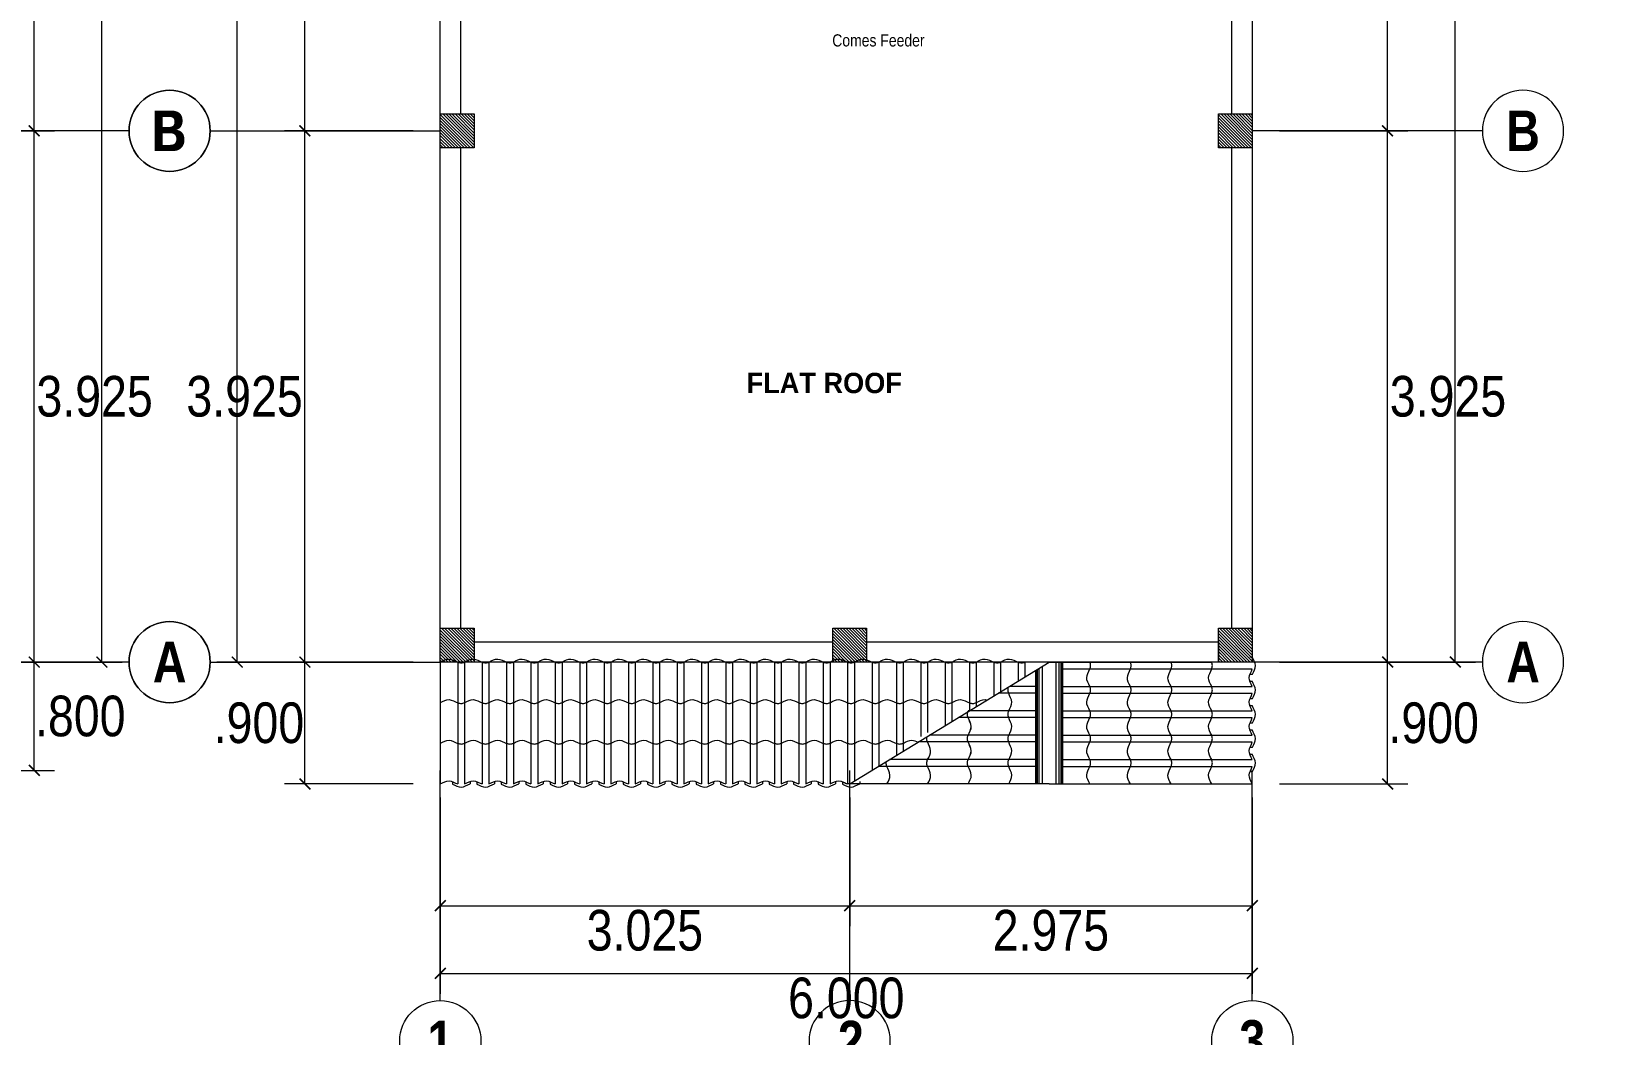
# Model space of a CAD drawing. Header units: millimetres. Extents: x 56 to 215, y 47 to 103.
# Drawn here: x 194.31 to 205.98, y 55.8 to 63.21 of the extents above; entities that cross this region are included whole.
import ezdxf
from ezdxf.enums import TextEntityAlignment as Align

# ---------------------------------------------------------------- set-up
doc = ezdxf.new("R2010")
doc.units = ezdxf.units.MM
doc.linetypes.add('DASHED2', pattern=[0.375, 0.25, -0.125])
for name, color, linetype, lineweight in [('A_Muro sin Techo', 134, 'Continuous', 20), ('E_Columna', 3, 'Continuous', 25), ('G_Ejes', 253, 'Continuous', 20), ('G_Proyección', 8, 'DASHED2', 15), ('G_Texto', 122, 'Continuous', 20), ('Teja', 14, 'Continuous', 20)]:
    doc.layers.add(name, color=color, linetype=linetype, lineweight=lineweight)
doc.layers.add('G_Acotación', color=171, linetype='Continuous')
doc.styles.add('Acotacion', font='ARIALN.TTF')
doc.styles.add('Arial Marron', font='ARIALN.TTF')
doc.styles.add('Eje', font='ARIALNB.TTF', dxfattribs={"height": 0.3})
doc.styles.add('STYLE1', font='cityb___.ttf', dxfattribs={"width": 1.05})
doc.dimstyles.new('Lenin_50', dxfattribs={"dimtxt": 0.3, "dimasz": 0.08, "dimexe": 0.15, "dimexo": 0.2, "dimgap": 0.03, "dimtad": 2, "dimtih": 1, "dimtoh": 1, "dimlfac": -1, "dimzin": 4, "dimdsep": 46, "dimtxsty": 'Acotacion', "dimblk": 'ARCHTICK', "dimcen": 0.08, "dimclrd": 256, "dimclre": 256, "dimclrt": 4, "dimazin": 1, "dimtm": 1e-09, "dimtfac": 1, "dimtmove": 2, "dimatfit": 2, "dimfxl": 1, "dimtolj": 1, "dimlwd": 13, "dimlwe": 18, "dimarcsym": 0})
pattern_1 = [(135, (312.474023, -21.310414), (0.0112253202, 0.0112253202), [])]
pattern_2 = [(135, (312.474023, -21.160414), (0.0112253202, 0.0112253202), [])]
pattern_3 = [(135, (312.474023, -21.310414), (0.0112253202, 0.0112253202), [])]
pattern_4 = [(135, (312.474023, -21.310414), (0.0112253202, 0.0112253202), [])]

# ---------------------------------------------------------------- blocks, each defined once
blk = doc.blocks.new('Eri')
blk.add_line((-1.7, 0), (0, 0))
blk.add_circle((-2, 0), 0.3)
at = {"color": 1, "style": 'Eje', "flags": 4}
blk.add_attdef('H', text='', height=0.3, dxfattribs=at).set_placement((-2, 0), align=Align.MIDDLE_CENTER)
blk = doc.blocks.new('_ArchTick')
at = {"color": 0, "linetype": 'ByBlock', "const_width": 0.15}
blk.add_lwpolyline([(-0.5, -0.5), (0.5, 0.5)], dxfattribs=at)
blk = doc.blocks.new('*D761')
at = {"layer": 'Defpoints', "color": 0, "transparency": 16777216}
for p in [(193.328, 71.053), (194.828, 71.053), (193.328, 58.553)]:
    blk.add_point(p, dxfattribs=at)
at = {"layer": 'G_Acotación', "lineweight": 18, "transparency": 16777216}
for p, q in [((193.528, 71.053), (194.978, 71.053)), ((193.528, 58.553), (194.978, 58.553))]:
    blk.add_line(p, q, dxfattribs=at)
at = {"layer": 'G_Acotación', "lineweight": 13, "transparency": 16777216}
blk.add_line((194.828, 58.553), (194.828, 71.053), dxfattribs=at)
at = {"layer": 'G_Acotación', "lineweight": 13, "transparency": 16777216, "xscale": 0.08, "yscale": 0.08, "zscale": 0.08}
for p, rotation in [((194.828, 71.053), 90), ((194.828, 58.553), 270)]:
    blk.add_blockref('_ArchTick', p, dxfattribs=dict(at, rotation=rotation))
at = {"layer": 'G_Acotación', "color": 4, "lineweight": 5, "transparency": 16777216, "insert": (195.357, 64.803), "char_height": 0.3, "attachment_point": 5, "style": 'Acotacion'}
blk.add_mtext('\\A1;12.500', dxfattribs=at)
blk = doc.blocks.new('*D762')
at = {"layer": 'Defpoints', "color": 0, "transparency": 16777216}
for p in [(193.328, 62.478), (194.328, 62.478), (193.328, 58.553)]:
    blk.add_point(p, dxfattribs=at)
at = {"layer": 'G_Acotación', "lineweight": 18, "transparency": 16777216}
for p, q in [((193.528, 62.478), (194.478, 62.478)), ((193.528, 58.553), (194.478, 58.553))]:
    blk.add_line(p, q, dxfattribs=at)
at = {"layer": 'G_Acotación', "lineweight": 13, "transparency": 16777216}
blk.add_line((194.328, 58.553), (194.328, 62.478), dxfattribs=at)
at = {"layer": 'G_Acotación', "lineweight": 13, "transparency": 16777216, "xscale": 0.08, "yscale": 0.08, "zscale": 0.08}
for p, rotation in [((194.328, 62.478), 90), ((194.328, 58.553), 270)]:
    blk.add_blockref('_ArchTick', p, dxfattribs=dict(at, rotation=rotation))
at = {"layer": 'G_Acotación', "color": 4, "lineweight": 5, "transparency": 16777216, "insert": (194.774, 60.515), "char_height": 0.3, "attachment_point": 5, "style": 'Acotacion'}
blk.add_mtext('\\A1;3.925', dxfattribs=at)
blk = doc.blocks.new('*D763')
at = {"layer": 'Defpoints', "color": 0, "transparency": 16777216}
for p in [(193.328, 67.028), (194.328, 67.028), (193.328, 62.478)]:
    blk.add_point(p, dxfattribs=at)
at = {"layer": 'G_Acotación', "lineweight": 18, "transparency": 16777216}
for p, q in [((193.528, 67.028), (194.478, 67.028)), ((193.528, 62.478), (194.478, 62.478))]:
    blk.add_line(p, q, dxfattribs=at)
at = {"layer": 'G_Acotación', "lineweight": 13, "transparency": 16777216}
blk.add_line((194.328, 62.478), (194.328, 67.028), dxfattribs=at)
at = {"layer": 'G_Acotación', "lineweight": 13, "transparency": 16777216, "xscale": 0.08, "yscale": 0.08, "zscale": 0.08}
for p, rotation in [((194.328, 67.028), 90), ((194.328, 62.478), 270)]:
    blk.add_blockref('_ArchTick', p, dxfattribs=dict(at, rotation=rotation))
at = {"layer": 'G_Acotación', "color": 4, "lineweight": 5, "transparency": 16777216, "insert": (194.778, 64.753), "char_height": 0.3, "attachment_point": 5, "style": 'Acotacion'}
blk.add_mtext('\\A1;4.550', dxfattribs=at)
blk = doc.blocks.new('*D765')
at = {"layer": 'Defpoints', "color": 0, "transparency": 16777216}
for p in [(193.328, 58.553), (194.328, 58.553), (193.328, 57.753)]:
    blk.add_point(p, dxfattribs=at)
at = {"layer": 'G_Acotación', "lineweight": 18, "transparency": 16777216}
for p, q in [((193.528, 58.553), (194.478, 58.553)), ((193.528, 57.753), (194.478, 57.753))]:
    blk.add_line(p, q, dxfattribs=at)
at = {"layer": 'G_Acotación', "lineweight": 13, "transparency": 16777216}
blk.add_line((194.328, 57.753), (194.328, 58.553), dxfattribs=at)
at = {"layer": 'G_Acotación', "lineweight": 13, "transparency": 16777216, "xscale": 0.08, "yscale": 0.08, "zscale": 0.08}
for p, rotation in [((194.328, 58.553), 90), ((194.328, 57.753), 270)]:
    blk.add_blockref('_ArchTick', p, dxfattribs=dict(at, rotation=rotation))
at = {"layer": 'G_Acotación', "color": 4, "lineweight": 5, "transparency": 16777216, "insert": (194.668, 58.153), "char_height": 0.3, "attachment_point": 5, "style": 'Acotacion'}
blk.add_mtext('\\A1;.800', dxfattribs=at)
blk = doc.blocks.new('*D785')
at = {"layer": 'Defpoints', "color": 0, "transparency": 16777216}
for p in [(197.328, 57.753), (203.328, 57.753), (203.328, 56.253)]:
    blk.add_point(p, dxfattribs=at)
at = {"layer": 'G_Acotación', "lineweight": 18, "transparency": 16777216}
for p, q in [((197.328, 57.553), (197.328, 56.103)), ((203.328, 57.553), (203.328, 56.103))]:
    blk.add_line(p, q, dxfattribs=at)
at = {"layer": 'G_Acotación', "lineweight": 13, "transparency": 16777216}
blk.add_line((197.328, 56.253), (203.328, 56.253), dxfattribs=at)
at = {"layer": 'G_Acotación', "lineweight": 13, "transparency": 16777216, "xscale": 0.08, "yscale": 0.08, "zscale": 0.08, "rotation": 180}
blk.add_blockref('_ArchTick', (197.328, 56.253), dxfattribs=at)
at = {"layer": 'G_Acotación', "lineweight": 13, "transparency": 16777216, "xscale": 0.08, "yscale": 0.08, "zscale": 0.08}
blk.add_blockref('_ArchTick', (203.328, 56.253), dxfattribs=at)
at = {"layer": 'G_Acotación', "color": 4, "lineweight": 5, "transparency": 16777216, "insert": (200.328, 56.07), "char_height": 0.3, "attachment_point": 5, "style": 'Acotacion'}
blk.add_mtext('\\A1;6.000', dxfattribs=at)
blk = doc.blocks.new('*D786')
at = {"layer": 'Defpoints', "color": 0, "transparency": 16777216}
for p in [(200.353, 57.753), (203.328, 57.753), (203.328, 56.753)]:
    blk.add_point(p, dxfattribs=at)
at = {"layer": 'G_Acotación', "lineweight": 18, "transparency": 16777216}
for p, q in [((200.353, 57.553), (200.353, 56.603)), ((203.328, 57.553), (203.328, 56.603))]:
    blk.add_line(p, q, dxfattribs=at)
at = {"layer": 'G_Acotación', "lineweight": 13, "transparency": 16777216}
blk.add_line((200.353, 56.753), (203.328, 56.753), dxfattribs=at)
at = {"layer": 'G_Acotación', "lineweight": 13, "transparency": 16777216, "xscale": 0.08, "yscale": 0.08, "zscale": 0.08, "rotation": 180}
blk.add_blockref('_ArchTick', (200.353, 56.753), dxfattribs=at)
at = {"layer": 'G_Acotación', "lineweight": 13, "transparency": 16777216, "xscale": 0.08, "yscale": 0.08, "zscale": 0.08}
blk.add_blockref('_ArchTick', (203.328, 56.753), dxfattribs=at)
at = {"layer": 'G_Acotación', "color": 4, "lineweight": 5, "transparency": 16777216, "insert": (201.84, 56.57), "char_height": 0.3, "attachment_point": 5, "style": 'Acotacion'}
blk.add_mtext('\\A1;2.975', dxfattribs=at)
blk = doc.blocks.new('*D787')
at = {"layer": 'Defpoints', "color": 0, "transparency": 16777216}
for p in [(197.328, 57.753), (200.353, 57.753), (200.353, 56.753)]:
    blk.add_point(p, dxfattribs=at)
at = {"layer": 'G_Acotación', "lineweight": 18, "transparency": 16777216}
for p, q in [((197.328, 57.553), (197.328, 56.603)), ((200.353, 57.553), (200.353, 56.603))]:
    blk.add_line(p, q, dxfattribs=at)
at = {"layer": 'G_Acotación', "lineweight": 13, "transparency": 16777216}
blk.add_line((197.328, 56.753), (200.353, 56.753), dxfattribs=at)
at = {"layer": 'G_Acotación', "lineweight": 13, "transparency": 16777216, "xscale": 0.08, "yscale": 0.08, "zscale": 0.08, "rotation": 180}
blk.add_blockref('_ArchTick', (197.328, 56.753), dxfattribs=at)
at = {"layer": 'G_Acotación', "lineweight": 13, "transparency": 16777216, "xscale": 0.08, "yscale": 0.08, "zscale": 0.08}
blk.add_blockref('_ArchTick', (200.353, 56.753), dxfattribs=at)
at = {"layer": 'G_Acotación', "color": 4, "lineweight": 5, "transparency": 16777216, "insert": (198.84, 56.57), "char_height": 0.3, "attachment_point": 5, "style": 'Acotacion'}
blk.add_mtext('\\A1;3.025', dxfattribs=at)
blk = doc.blocks.new('*D788')
at = {"layer": 'Defpoints', "color": 0, "transparency": 16777216}
for p in [(195.828, 71.053), (197.328, 71.053), (197.328, 58.553)]:
    blk.add_point(p, dxfattribs=at)
at = {"layer": 'G_Acotación', "lineweight": 18, "transparency": 16777216}
for p, q in [((197.128, 71.053), (195.678, 71.053)), ((197.128, 58.553), (195.678, 58.553))]:
    blk.add_line(p, q, dxfattribs=at)
at = {"layer": 'G_Acotación', "lineweight": 13, "transparency": 16777216}
blk.add_line((195.828, 58.553), (195.828, 71.053), dxfattribs=at)
at = {"layer": 'G_Acotación', "lineweight": 13, "transparency": 16777216, "xscale": 0.08, "yscale": 0.08, "zscale": 0.08}
for p, rotation in [((195.828, 71.053), 90), ((195.828, 58.553), 270)]:
    blk.add_blockref('_ArchTick', p, dxfattribs=dict(at, rotation=rotation))
at = {"layer": 'G_Acotación', "color": 4, "lineweight": 5, "transparency": 16777216, "insert": (195.299, 64.803), "char_height": 0.3, "attachment_point": 5, "style": 'Acotacion'}
blk.add_mtext('\\A1;12.500', dxfattribs=at)
blk = doc.blocks.new('*D789')
at = {"layer": 'Defpoints', "color": 0, "transparency": 16777216}
for p in [(196.328, 62.478), (197.328, 62.478), (197.328, 58.553)]:
    blk.add_point(p, dxfattribs=at)
at = {"layer": 'G_Acotación', "lineweight": 18, "transparency": 16777216}
for p, q in [((197.128, 62.478), (196.178, 62.478)), ((197.128, 58.553), (196.178, 58.553))]:
    blk.add_line(p, q, dxfattribs=at)
at = {"layer": 'G_Acotación', "lineweight": 13, "transparency": 16777216}
blk.add_line((196.328, 58.553), (196.328, 62.478), dxfattribs=at)
at = {"layer": 'G_Acotación', "lineweight": 13, "transparency": 16777216, "xscale": 0.08, "yscale": 0.08, "zscale": 0.08}
for p, rotation in [((196.328, 62.478), 90), ((196.328, 58.553), 270)]:
    blk.add_blockref('_ArchTick', p, dxfattribs=dict(at, rotation=rotation))
at = {"layer": 'G_Acotación', "color": 4, "lineweight": 5, "transparency": 16777216, "insert": (195.882, 60.515), "char_height": 0.3, "attachment_point": 5, "style": 'Acotacion'}
blk.add_mtext('\\A1;3.925', dxfattribs=at)
blk = doc.blocks.new('*D815')
at = {"layer": 'Defpoints', "color": 0, "transparency": 16777216}
for p in [(196.328, 67.028), (197.328, 67.028), (197.328, 62.478)]:
    blk.add_point(p, dxfattribs=at)
at = {"layer": 'G_Acotación', "lineweight": 18, "transparency": 16777216}
for p, q in [((197.128, 67.028), (196.178, 67.028)), ((197.128, 62.478), (196.178, 62.478))]:
    blk.add_line(p, q, dxfattribs=at)
at = {"layer": 'G_Acotación', "lineweight": 13, "transparency": 16777216}
blk.add_line((196.328, 62.478), (196.328, 67.028), dxfattribs=at)
at = {"layer": 'G_Acotación', "lineweight": 13, "transparency": 16777216, "xscale": 0.08, "yscale": 0.08, "zscale": 0.08}
for p, rotation in [((196.328, 67.028), 90), ((196.328, 62.478), 270)]:
    blk.add_blockref('_ArchTick', p, dxfattribs=dict(at, rotation=rotation))
at = {"layer": 'G_Acotación', "color": 4, "lineweight": 5, "transparency": 16777216, "insert": (195.878, 64.753), "char_height": 0.3, "attachment_point": 5, "style": 'Acotacion'}
blk.add_mtext('\\A1;4.550', dxfattribs=at)
blk = doc.blocks.new('*D790')
at = {"layer": 'Defpoints', "color": 0, "transparency": 16777216}
for p in [(196.328, 58.553), (197.328, 58.553), (197.328, 57.653)]:
    blk.add_point(p, dxfattribs=at)
at = {"layer": 'G_Acotación', "lineweight": 18, "transparency": 16777216}
for p, q in [((197.128, 58.553), (196.178, 58.553)), ((197.128, 57.653), (196.178, 57.653))]:
    blk.add_line(p, q, dxfattribs=at)
at = {"layer": 'G_Acotación', "lineweight": 13, "transparency": 16777216}
blk.add_line((196.328, 57.653), (196.328, 58.553), dxfattribs=at)
at = {"layer": 'G_Acotación', "lineweight": 13, "transparency": 16777216, "xscale": 0.08, "yscale": 0.08, "zscale": 0.08}
for p, rotation in [((196.328, 58.553), 90), ((196.328, 57.653), 270)]:
    blk.add_blockref('_ArchTick', p, dxfattribs=dict(at, rotation=rotation))
at = {"layer": 'G_Acotación', "color": 4, "lineweight": 5, "transparency": 16777216, "insert": (195.988, 58.103), "char_height": 0.3, "attachment_point": 5, "style": 'Acotacion'}
blk.add_mtext('\\A1;.900', dxfattribs=at)
blk = doc.blocks.new('*D791')
at = {"layer": 'Defpoints', "color": 0, "transparency": 16777216}
for p in [(203.328, 71.053), (204.828, 71.053), (203.328, 58.553)]:
    blk.add_point(p, dxfattribs=at)
at = {"layer": 'G_Acotación', "lineweight": 18, "transparency": 16777216}
for p, q in [((203.528, 71.053), (204.978, 71.053)), ((203.528, 58.553), (204.978, 58.553))]:
    blk.add_line(p, q, dxfattribs=at)
at = {"layer": 'G_Acotación', "lineweight": 13, "transparency": 16777216}
blk.add_line((204.828, 58.553), (204.828, 71.053), dxfattribs=at)
at = {"layer": 'G_Acotación', "lineweight": 13, "transparency": 16777216, "xscale": 0.08, "yscale": 0.08, "zscale": 0.08}
for p, rotation in [((204.828, 71.053), 90), ((204.828, 58.553), 270)]:
    blk.add_blockref('_ArchTick', p, dxfattribs=dict(at, rotation=rotation))
at = {"layer": 'G_Acotación', "color": 4, "lineweight": 5, "transparency": 16777216, "insert": (205.357, 64.803), "char_height": 0.3, "attachment_point": 5, "style": 'Acotacion'}
blk.add_mtext('\\A1;12.500', dxfattribs=at)
blk = doc.blocks.new('*D792')
at = {"layer": 'Defpoints', "color": 0, "transparency": 16777216}
for p in [(203.328, 62.478), (204.328, 62.478), (203.328, 58.553)]:
    blk.add_point(p, dxfattribs=at)
at = {"layer": 'G_Acotación', "lineweight": 18, "transparency": 16777216}
for p, q in [((203.528, 62.478), (204.478, 62.478)), ((203.528, 58.553), (204.478, 58.553))]:
    blk.add_line(p, q, dxfattribs=at)
at = {"layer": 'G_Acotación', "lineweight": 13, "transparency": 16777216}
blk.add_line((204.328, 58.553), (204.328, 62.478), dxfattribs=at)
at = {"layer": 'G_Acotación', "lineweight": 13, "transparency": 16777216, "xscale": 0.08, "yscale": 0.08, "zscale": 0.08}
for p, rotation in [((204.328, 62.478), 90), ((204.328, 58.553), 270)]:
    blk.add_blockref('_ArchTick', p, dxfattribs=dict(at, rotation=rotation))
at = {"layer": 'G_Acotación', "color": 4, "lineweight": 5, "transparency": 16777216, "insert": (204.774, 60.515), "char_height": 0.3, "attachment_point": 5, "style": 'Acotacion'}
blk.add_mtext('\\A1;3.925', dxfattribs=at)
blk = doc.blocks.new('*D793')
at = {"layer": 'Defpoints', "color": 0, "transparency": 16777216}
for p in [(203.328, 67.028), (204.328, 67.028), (203.328, 62.478)]:
    blk.add_point(p, dxfattribs=at)
at = {"layer": 'G_Acotación', "lineweight": 18, "transparency": 16777216}
for p, q in [((203.528, 67.028), (204.478, 67.028)), ((203.528, 62.478), (204.478, 62.478))]:
    blk.add_line(p, q, dxfattribs=at)
at = {"layer": 'G_Acotación', "lineweight": 13, "transparency": 16777216}
blk.add_line((204.328, 62.478), (204.328, 67.028), dxfattribs=at)
at = {"layer": 'G_Acotación', "lineweight": 13, "transparency": 16777216, "xscale": 0.08, "yscale": 0.08, "zscale": 0.08}
for p, rotation in [((204.328, 67.028), 90), ((204.328, 62.478), 270)]:
    blk.add_blockref('_ArchTick', p, dxfattribs=dict(at, rotation=rotation))
at = {"layer": 'G_Acotación', "color": 4, "lineweight": 5, "transparency": 16777216, "insert": (204.778, 64.753), "char_height": 0.3, "attachment_point": 5, "style": 'Acotacion'}
blk.add_mtext('\\A1;4.550', dxfattribs=at)
blk = doc.blocks.new('*D795')
at = {"layer": 'Defpoints', "color": 0, "transparency": 16777216}
for p in [(203.328, 58.553), (204.328, 58.553), (203.328, 57.653)]:
    blk.add_point(p, dxfattribs=at)
at = {"layer": 'G_Acotación', "lineweight": 18, "transparency": 16777216}
for p, q in [((203.528, 58.553), (204.478, 58.553)), ((203.528, 57.653), (204.478, 57.653))]:
    blk.add_line(p, q, dxfattribs=at)
at = {"layer": 'G_Acotación', "lineweight": 13, "transparency": 16777216}
blk.add_line((204.328, 57.653), (204.328, 58.553), dxfattribs=at)
at = {"layer": 'G_Acotación', "lineweight": 13, "transparency": 16777216, "xscale": 0.08, "yscale": 0.08, "zscale": 0.08}
for p, rotation in [((204.328, 58.553), 90), ((204.328, 57.653), 270)]:
    blk.add_blockref('_ArchTick', p, dxfattribs=dict(at, rotation=rotation))
at = {"layer": 'G_Acotación', "color": 4, "lineweight": 5, "transparency": 16777216, "insert": (204.668, 58.103), "char_height": 0.3, "attachment_point": 5, "style": 'Acotacion'}
blk.add_mtext('\\A1;.900', dxfattribs=at)
blk = doc.blocks.new('teja1')
for p, q in [((0, 0.3), (0, 0)), ((0.13, 0.3), (0.13, 0)), ((0.091, 0.017), (0.091, -0.001)), ((0.22, 0.019), (0.22, 0))]:
    blk.add_line(p, q)
for points, knots in [([(0, 0), (0.022, 0.012), (0.065, 0.036), (0.108, 0.008), (0.13, 0)], [0, 0, 0, 0, 0.0689257, 0.1378514, 0.1378514, 0.1378514, 0.1378514]), ([(0.091, -0.001), (0.112, -0.012), (0.156, -0.036), (0.197, -0.008), (0.22, 0)], [0.001367, 0.001367, 0.001367, 0.001367, 0.0689257, 0.1378514, 0.1378514, 0.1378514, 0.1378514])]:
    blk.add_open_spline(points, degree=3, knots=knots)
blk = doc.blocks.new('teja')
for p, q in [((0, 0.3), (0, 0)), ((0, 0.3), (0, 0)), ((0.13, 0.3), (0.13, 0)), ((0.18, 0.3), (0.18, 0))]:
    blk.add_line(p, q)
for points in [[(0, 0.3), (0.065, 0.323), (0.13, 0.3), (0.155, 0.295), (0.18, 0.3)], [(0, 0), (0.065, 0.023), (0.13, 0), (0.155, -0.005), (0.18, 0)]]:
    blk.add_spline(points, degree=3)

msp = doc.modelspace()

# ---------------------------------------------------------------- hatches: boundary and pattern name
at = {"layer": 'E_Columna', "lineweight": 5}
h = msp.add_hatch(dxfattribs=at)
h.set_pattern_fill('LINE', color=256, scale=0.005, angle=45, style=0)
h.set_pattern_definition(pattern_2)
h.paths.add_polyline_path([(197.578, 62.3529), (197.328, 62.3529), (197.328, 62.6029), (197.578, 62.6029)])
h = msp.add_hatch(dxfattribs=at)
h.set_pattern_fill('LINE', color=256, scale=0.005, angle=45, style=0)
h.set_pattern_definition(pattern_2)
h.paths.add_polyline_path([(203.328, 62.3529), (203.078, 62.3529), (203.078, 62.6029), (203.328, 62.6029)])
h = msp.add_hatch(dxfattribs=at)
h.set_pattern_fill('LINE', color=256, scale=0.005, angle=45, style=0)
h.set_pattern_definition(pattern_1)
h.paths.add_polyline_path([(197.578, 58.5529), (197.328, 58.5529), (197.328, 58.8029), (197.578, 58.8029)])
h = msp.add_hatch(dxfattribs=at)
h.set_pattern_fill('LINE', color=256, scale=0.005, angle=45, style=0)
h.set_pattern_definition(pattern_3)
h.paths.add_polyline_path([(197.578, 58.5529), (197.328, 58.5529), (197.328, 58.8029), (197.578, 58.8029)])
h = msp.add_hatch(dxfattribs=at)
h.set_pattern_fill('LINE', color=256, scale=0.005, angle=45, style=0)
h.set_pattern_definition(pattern_4)
h.paths.add_polyline_path([(197.578, 58.5529), (197.328, 58.5529), (197.328, 58.8029), (197.578, 58.8029)])
h = msp.add_hatch(dxfattribs=at)
h.set_pattern_fill('LINE', color=256, scale=0.005, angle=45, style=0)
h.set_pattern_definition([(135, (309.624023, -21.310414), (0.0112253202, 0.0112253202), [])])
h.paths.add_polyline_path([(200.478, 58.5529), (200.228, 58.5529), (200.228, 58.8029), (200.478, 58.8029)])
h = msp.add_hatch(dxfattribs=at)
h.set_pattern_fill('LINE', color=256, scale=0.005, angle=45, style=0)
h.set_pattern_definition(pattern_1)
h.paths.add_polyline_path([(203.328, 58.5529), (203.078, 58.5529), (203.078, 58.8029), (203.328, 58.8029)])
h = msp.add_hatch(dxfattribs=at)
h.set_pattern_fill('LINE', color=256, scale=0.005, angle=45, style=0)
h.set_pattern_definition(pattern_3)
h.paths.add_polyline_path([(203.328, 58.5529), (203.078, 58.5529), (203.078, 58.8029), (203.328, 58.8029)])
h = msp.add_hatch(dxfattribs=at)
h.set_pattern_fill('LINE', color=256, scale=0.005, angle=45, style=0)
h.set_pattern_definition(pattern_4)
h.paths.add_polyline_path([(203.328, 58.5529), (203.078, 58.5529), (203.078, 58.8029), (203.328, 58.8029)])

# ---------------------------------------------------------------- linework, layer by layer
at = {"layer": 'A_Muro sin Techo', "lineweight": 5}
for points in [[(203.178, 58.5529), (203.078, 58.5529), (203.078, 58.8029), (203.178, 58.8029), (203.178, 62.3529), (203.078, 62.3529), (203.078, 62.6029), (203.178, 62.6029), (203.178, 66.9029), (203.078, 66.9029), (203.078, 67.0029), (200.478, 67.0029), (200.478, 67.1529), (203.328, 67.1529), (203.328, 58.5529)], [(197.328, 58.5529), (197.328, 63.7029), (197.478, 63.7029), (197.478, 62.6029), (197.578, 62.6029), (197.578, 62.3529), (197.478, 62.3529), (197.478, 58.8029), (197.578, 58.8029), (197.578, 58.5529), (197.478, 58.5529)], [(197.578, 58.7029), (200.228, 58.7029), (200.228, 58.8029), (200.478, 58.8029), (200.478, 58.7029), (203.078, 58.7029), (203.078, 58.5529), (197.328, 58.5529)]]:
    msp.add_lwpolyline(points, dxfattribs=at)
at = {"layer": 'E_Columna', "lineweight": 5}
for points in [[(197.578, 62.3529), (197.328, 62.3529), (197.328, 62.6029), (197.578, 62.6029)], [(203.328, 62.3529), (203.078, 62.3529), (203.078, 62.6029), (203.328, 62.6029)], [(197.578, 58.5529), (197.328, 58.5529), (197.328, 58.8029), (197.578, 58.8029)], [(197.578, 58.5529), (197.328, 58.5529), (197.328, 58.8029), (197.578, 58.8029)], [(197.578, 58.5529), (197.328, 58.5529), (197.328, 58.8029), (197.578, 58.8029)], [(200.478, 58.5529), (200.228, 58.5529), (200.228, 58.8029), (200.478, 58.8029)], [(203.328, 58.5529), (203.078, 58.5529), (203.078, 58.8029), (203.328, 58.8029)], [(203.328, 58.5529), (203.078, 58.5529), (203.078, 58.8029), (203.328, 58.8029)], [(203.328, 58.5529), (203.078, 58.5529), (203.078, 58.8029), (203.328, 58.8029)]]:
    msp.add_lwpolyline(points, close=True, dxfattribs=at)
at = {"layer": 'G_Proyección', "lineweight": 5, "ltscale": 0.25}
msp.add_lwpolyline([(200.478, 58.5529), (200.228, 58.5529), (200.228, 58.8029), (200.478, 58.8029)], close=True, dxfattribs=at)
at = {"layer": 'Teja', "lineweight": 5}
for p, q in [((200.353, 57.6529), (201.828, 58.5529)), ((201.288, 58.5529), (201.288, 58.2529)), ((201.288, 58.5529), (201.288, 58.2529)), ((201.418, 58.5529), (201.418, 58.3027)), ((201.468, 58.5529), (201.468, 58.3332)), ((201.468, 58.5529), (201.468, 58.3332)), ((201.468, 58.5529), (201.468, 58.3332)), ((201.598, 58.5529), (201.598, 58.4125)), ((201.648, 58.5529), (201.648, 58.443)), ((201.728, 57.6529), (201.728, 58.4918)), ((201.732, 57.6529), (201.732, 58.4943)), ((201.7403, 57.6529), (201.7403, 58.4994)), ((201.754, 57.6529), (201.754, 58.5077)), ((201.778, 57.6529), (201.778, 58.5223)), ((201.828, 58.5529), (202.128, 58.5529)), ((201.878, 57.6529), (201.878, 58.5529)), ((201.9019, 57.6529), (201.9019, 58.5529)), ((201.9156, 57.6529), (201.9156, 58.5529)), ((201.9239, 57.6529), (201.9239, 58.5529)), ((201.928, 57.6529), (201.928, 58.5529)), ((201.928, 58.5029), (202.128, 58.5029)), ((201.728, 58.3729), (201.533, 58.3729)), ((201.728, 58.3729), (201.533, 58.3729)), ((201.728, 58.3729), (201.533, 58.3729)), ((201.928, 58.3729), (202.128, 58.3729)), ((201.928, 58.3729), (202.128, 58.3729)), ((201.928, 58.3729), (202.128, 58.3729)), ((200.568, 58.2529), (200.568, 57.9529)), ((200.568, 58.2529), (200.568, 57.9529)), ((200.698, 58.2529), (200.698, 57.9529)), ((200.748, 58.2529), (200.748, 57.9529)), ((200.878, 58.2529), (200.878, 58.0027)), ((200.928, 58.2529), (200.928, 58.0332)), ((200.928, 58.2529), (200.928, 58.0332)), ((200.928, 58.2529), (200.928, 58.0332)), ((201.058, 58.2529), (201.058, 58.083)), ((201.108, 58.2529), (201.108, 58.1135)), ((201.108, 58.2529), (201.108, 58.1135)), ((201.108, 58.2529), (201.108, 58.1135)), ((201.238, 58.2529), (201.238, 58.1929)), ((201.288, 58.2529), (201.288, 58.2234)), ((201.528, 58.3229), (201.451, 58.3229)), ((201.728, 58.3229), (201.528, 58.3229)), ((201.928, 58.3229), (202.128, 58.3229)), ((201.228, 58.1429), (201.156, 58.1429)), ((201.528, 58.1929), (201.238, 58.1929)), ((201.528, 58.1929), (201.238, 58.1929)), ((201.728, 58.1929), (201.528, 58.1929)), ((201.728, 58.1929), (201.528, 58.1929)), ((201.728, 58.1929), (201.528, 58.1929)), ((201.728, 58.1429), (201.528, 58.1429)), ((201.928, 58.1929), (202.128, 58.1929)), ((201.928, 58.1929), (202.128, 58.1929)), ((201.928, 58.1929), (202.128, 58.1929)), ((201.928, 58.1429), (202.128, 58.1429)), ((200.208, 57.9529), (200.208, 57.6529)), ((200.208, 57.9529), (200.208, 57.6529)), ((200.388, 57.9529), (200.388, 57.6742)), ((200.388, 57.9529), (200.388, 57.6742)), ((200.518, 57.9529), (200.518, 57.7535)), ((200.568, 57.9529), (200.568, 57.784)), ((200.568, 57.9529), (200.568, 57.784)), ((200.568, 57.9529), (200.568, 57.784)), ((200.698, 57.9529), (200.698, 57.8634)), ((200.748, 57.9529), (200.748, 57.8939)), ((200.748, 57.9529), (200.748, 57.8939)), ((200.748, 57.9529), (200.748, 57.8939)), ((200.928, 57.9629), (200.861, 57.9629)), ((201.228, 57.9629), (200.928, 57.9629)), ((201.228, 58.0129), (200.943, 58.0129)), ((201.228, 58.0129), (200.943, 58.0129)), ((201.228, 58.0129), (200.943, 58.0129)), ((201.728, 58.0129), (201.528, 58.0129)), ((201.728, 58.0129), (201.528, 58.0129)), ((201.728, 58.0129), (201.528, 58.0129)), ((201.728, 57.9629), (201.528, 57.9629)), ((201.928, 58.0129), (202.128, 58.0129)), ((201.928, 58.0129), (202.128, 58.0129)), ((201.928, 58.0129), (202.128, 58.0129)), ((201.928, 57.9629), (202.128, 57.9629)), ((200.928, 57.7829), (200.628, 57.7829)), ((200.928, 57.8329), (200.648, 57.8329)), ((200.928, 57.8329), (200.648, 57.8329)), ((200.928, 57.8329), (200.648, 57.8329)), ((201.228, 57.8329), (200.928, 57.8329)), ((201.228, 57.8329), (200.928, 57.8329)), ((201.728, 57.8329), (201.528, 57.8329)), ((201.728, 57.8329), (201.528, 57.8329)), ((201.728, 57.8329), (201.528, 57.8329)), ((201.728, 57.7829), (201.528, 57.7829)), ((201.928, 57.8329), (202.128, 57.8329)), ((201.928, 57.8329), (202.128, 57.8329)), ((201.928, 57.8329), (202.128, 57.8329)), ((201.928, 57.7829), (202.128, 57.7829)), ((200.6273, 57.7816), (200.564, 57.7816)), ((200.353, 57.6529), (200.328, 57.6529)), ((200.628, 57.6529), (200.328, 57.6529)), ((200.628, 57.6529), (200.353, 57.6529)), ((200.928, 57.6529), (200.628, 57.6529)), ((200.928, 57.6529), (200.628, 57.6529)), ((201.828, 57.6529), (201.528, 57.6529)), ((201.828, 57.6529), (201.528, 57.6529)), ((201.828, 57.6529), (202.128, 57.6529)), ((201.828, 57.6529), (202.128, 57.6529))]:
    msp.add_line(p, q, dxfattribs=at)
for points in [[(201.288, 58.5529), (201.353, 58.5758), (201.418, 58.5529), (201.443, 58.5479), (201.468, 58.5529)], [(201.468, 58.5529), (201.533, 58.5758), (201.598, 58.5529), (201.623, 58.5479), (201.648, 58.5529)], [(202.128, 58.3729), (202.105, 58.4379), (202.128, 58.5029), (202.133, 58.5279), (202.128, 58.5529)], [(202.128, 58.1929), (202.105, 58.2579), (202.128, 58.3229), (202.133, 58.3479), (202.128, 58.3729)], [(200.568, 58.2529), (200.633, 58.2758), (200.698, 58.2529), (200.723, 58.2479), (200.748, 58.2529)], [(202.128, 58.0129), (202.105, 58.0779), (202.128, 58.1429), (202.133, 58.1679), (202.128, 58.1929)], [(200.568, 57.9529), (200.633, 57.9758), (200.698, 57.9529), (200.723, 57.9479), (200.748, 57.9529)], [(202.128, 57.8329), (202.105, 57.8979), (202.128, 57.9629), (202.133, 57.9879), (202.128, 58.0129)], [(202.128, 57.6529), (202.105, 57.7179), (202.128, 57.7829), (202.133, 57.8079), (202.128, 57.8329)]]:
    msp.add_spline(points, degree=3, dxfattribs=at)
for points, knots in [([(201.528, 58.1929), (201.5399, 58.2146), (201.5639, 58.2581), (201.5308, 58.3084), (201.521, 58.3466), (201.5249, 58.3621), (201.5269, 58.3692)], [0, 0, 0, 0, 0.06892571, 0.13785143, 0.1633412, 0.18504993, 0.18504993, 0.18504993, 0.18504993]), ([(201.528, 58.1929), (201.5399, 58.2146), (201.5639, 58.2581), (201.5308, 58.3084), (201.521, 58.3466), (201.5249, 58.3621), (201.5269, 58.3692)], [0, 0, 0, 0, 0.06892571, 0.13785143, 0.1633412, 0.18504993, 0.18504993, 0.18504993, 0.18504993]), ([(201.288, 58.2529), (201.3097, 58.2648), (201.337, 58.2798), (201.3638, 58.2745), (201.3691, 58.2729)], [0, 0, 0, 0, 0.068925706, 0.086241325, 0.086241325, 0.086241325, 0.086241325]), ([(201.228, 58.0129), (201.2399, 58.0346), (201.2639, 58.0781), (201.2308, 58.1284), (201.2214, 58.1654), (201.2243, 58.1796), (201.2259, 58.1855)], [0, 0, 0, 0, 0.06892571, 0.13785143, 0.1633412, 0.18130294, 0.18130294, 0.18130294, 0.18130294]), ([(201.528, 58.0129), (201.5399, 58.0346), (201.5639, 58.0781), (201.5308, 58.1284), (201.5207, 58.1679), (201.5256, 58.1845), (201.528, 58.1929)], [0, 0, 0, 0, 0.06892571, 0.13785143, 0.1633412, 0.18883097, 0.18883097, 0.18883097, 0.18883097]), ([(200.748, 57.9529), (200.7697, 57.9648), (200.8067, 57.9852), (200.843, 57.968), (200.8582, 57.9611)], [0, 0, 0, 0, 0.06892571, 0.11721919, 0.11721919, 0.11721919, 0.11721919]), ([(200.928, 57.8329), (200.9399, 57.8546), (200.9639, 57.8981), (200.9308, 57.9484), (200.9217, 57.9842), (200.9239, 57.9972), (200.925, 58.0019)], [0, 0, 0, 0, 0.06892571, 0.13785143, 0.1633412, 0.1776213, 0.1776213, 0.1776213, 0.1776213]), ([(200.928, 57.8329), (200.9399, 57.8546), (200.9639, 57.8981), (200.9308, 57.9484), (200.9217, 57.9842), (200.9239, 57.9972), (200.925, 58.0019)], [0, 0, 0, 0, 0.06892571, 0.13785143, 0.1633412, 0.1776213, 0.1776213, 0.1776213, 0.1776213]), ([(201.228, 57.8329), (201.2399, 57.8546), (201.2639, 57.8981), (201.2308, 57.9484), (201.2207, 57.9879), (201.2256, 58.0045), (201.228, 58.0129)], [0, 0, 0, 0, 0.06892571, 0.13785143, 0.1633412, 0.18883097, 0.18883097, 0.18883097, 0.18883097]), ([(201.528, 57.8329), (201.5399, 57.8546), (201.5639, 57.8981), (201.5308, 57.9484), (201.5207, 57.9879), (201.5256, 58.0045), (201.528, 58.0129)], [0, 0, 0, 0, 0.06892571, 0.13785143, 0.1633412, 0.18883097, 0.18883097, 0.18883097, 0.18883097]), ([(200.628, 57.6529), (200.6399, 57.6746), (200.6639, 57.7181), (200.6308, 57.7684), (200.622, 57.803), (200.6235, 57.8149), (200.6242, 57.8184)], [0, 0, 0, 0, 0.06892571, 0.13785143, 0.1633412, 0.17403088, 0.17403088, 0.17403088, 0.17403088]), ([(200.928, 57.6529), (200.9399, 57.6746), (200.9639, 57.7181), (200.9308, 57.7684), (200.9207, 57.8079), (200.9256, 57.8245), (200.928, 57.8329)], [0, 0, 0, 0, 0.06892571, 0.13785143, 0.1633412, 0.18883097, 0.18883097, 0.18883097, 0.18883097]), ([(201.528, 57.6529), (201.5399, 57.6746), (201.5639, 57.7181), (201.5308, 57.7684), (201.5207, 57.8079), (201.5256, 57.8245), (201.528, 57.8329)], [0, 0, 0, 0, 0.06892571, 0.13785143, 0.1633412, 0.18883097, 0.18883097, 0.18883097, 0.18883097]), ([(200.208, 57.6529), (200.2297, 57.6648), (200.27, 57.6869), (200.3093, 57.6648), (200.328, 57.6568)], [0, 0, 0, 0, 0.06892571, 0.12747725, 0.12747725, 0.12747725, 0.12747725])]:
    msp.add_open_spline(points, degree=3, knots=knots, dxfattribs=at)

# ---------------------------------------------------------------- block references
at = {"layer": 'G_Ejes', "lineweight": 5}
ref = msp.add_blockref('Eri', (193.328, 62.4779), dxfattribs=dict(at, xscale=-1))
ref.add_attrib('H', 'B', dxfattribs={"layer": '0', "color": 1, "height": 0.3, "style": 'Eje', "flags": 4}).set_placement((195.3292, 62.4779), align=Align.MIDDLE_CENTER)
ref = msp.add_blockref('Eri', (197.328, 62.4779), dxfattribs=at)
ref.add_attrib('H', 'B', dxfattribs={"layer": '0', "color": 1, "height": 0.3, "style": 'Eje', "flags": 4}).set_placement((195.3188, 62.4779), align=Align.MIDDLE_CENTER)
ref = msp.add_blockref('Eri', (203.328, 62.4779), dxfattribs=dict(at, xscale=-1))
ref.add_attrib('H', 'B', dxfattribs={"layer": '0', "color": 1, "height": 0.3, "style": 'Eje', "flags": 4}).set_placement((205.3292, 62.4779), align=Align.MIDDLE_CENTER)
ref = msp.add_blockref('Eri', (193.328, 58.5529), dxfattribs=dict(at, xscale=-1))
ref.add_attrib('H', 'A', dxfattribs={"layer": '0', "color": 1, "height": 0.3, "style": 'Eje', "flags": 4}).set_placement((195.329, 58.5529), align=Align.MIDDLE_CENTER)
ref = msp.add_blockref('Eri', (197.328, 58.5529), dxfattribs=at)
ref.add_attrib('H', 'A', dxfattribs={"layer": '0', "color": 1, "height": 0.3, "style": 'Eje', "flags": 4}).set_placement((195.3278, 58.5529), align=Align.MIDDLE_CENTER)
ref = msp.add_blockref('Eri', (203.328, 58.5529), dxfattribs=dict(at, xscale=-1))
ref.add_attrib('H', 'A', dxfattribs={"layer": '0', "color": 1, "height": 0.3, "style": 'Eje', "flags": 4}).set_placement((205.329, 58.5529), align=Align.MIDDLE_CENTER)
ref = msp.add_blockref('Eri', (197.328, 57.7529), dxfattribs=dict(at, rotation=90))
ref.add_attrib('H', '1', dxfattribs={"layer": '0', "color": 1, "height": 0.3, "style": 'Eje', "flags": 4}).set_placement((197.328, 55.7529), align=Align.MIDDLE_CENTER)
ref = msp.add_blockref('Eri', (200.353, 57.7529), dxfattribs=dict(at, xscale=-1, rotation=270))
ref.add_attrib('H', '2', dxfattribs={"layer": '0', "color": 1, "height": 0.3, "style": 'Eje', "flags": 4}).set_placement((200.3616, 55.7529), align=Align.MIDDLE_CENTER)
ref = msp.add_blockref('Eri', (203.328, 57.7529), dxfattribs=dict(at, rotation=90))
ref.add_attrib('H', '3', dxfattribs={"layer": '0', "color": 1, "height": 0.3, "style": 'Eje', "flags": 4}).set_placement((203.328, 55.758), align=Align.MIDDLE_CENTER)
at = {"layer": 'Teja', "lineweight": 5}
for name, p in [('teja', (197.328, 58.2529)), ('teja', (197.508, 58.2529)), ('teja', (197.688, 58.2529)), ('teja', (197.868, 58.2529)), ('teja', (198.048, 58.2529)), ('teja', (198.228, 58.2529)), ('teja', (198.408, 58.2529)), ('teja', (198.588, 58.2529)), ('teja', (198.768, 58.2529)), ('teja', (198.948, 58.2529)), ('teja', (199.128, 58.2529)), ('teja', (199.308, 58.2529)), ('teja', (199.488, 58.2529)), ('teja', (199.668, 58.2529)), ('teja', (199.848, 58.2529)), ('teja', (200.028, 58.2529)), ('teja', (200.208, 58.2529)), ('teja', (200.388, 58.2529)), ('teja', (200.568, 58.2529)), ('teja', (200.748, 58.2529)), ('teja', (200.928, 58.2529)), ('teja', (201.108, 58.2529)), ('teja', (197.328, 57.9529)), ('teja', (197.508, 57.9529)), ('teja', (197.688, 57.9529)), ('teja', (197.868, 57.9529)), ('teja', (198.048, 57.9529)), ('teja', (198.228, 57.9529)), ('teja', (198.408, 57.9529)), ('teja', (198.588, 57.9529)), ('teja', (198.768, 57.9529)), ('teja', (198.948, 57.9529)), ('teja', (199.128, 57.9529)), ('teja', (199.308, 57.9529)), ('teja', (199.488, 57.9529)), ('teja', (199.668, 57.9529)), ('teja', (199.848, 57.9529)), ('teja', (200.028, 57.9529)), ('teja', (200.208, 57.9529)), ('teja', (200.388, 57.9529)), ('teja1', (197.328, 57.6529)), ('teja1', (197.508, 57.6529)), ('teja1', (197.688, 57.6529)), ('teja1', (197.868, 57.6529)), ('teja1', (198.048, 57.6529)), ('teja1', (198.228, 57.6529)), ('teja1', (198.408, 57.6529)), ('teja1', (198.588, 57.6529)), ('teja1', (198.768, 57.6529)), ('teja1', (198.948, 57.6529)), ('teja1', (199.128, 57.6529)), ('teja1', (199.308, 57.6529)), ('teja1', (199.488, 57.6529)), ('teja1', (199.668, 57.6529)), ('teja1', (199.848, 57.6529)), ('teja1', (200.028, 57.6529)), ('teja1', (200.208, 57.6529))]:
    msp.add_blockref(name, p, dxfattribs=at)
at = {"layer": 'Teja', "lineweight": 5, "rotation": 90}
for name, p in [('teja', (202.428, 58.3729)), ('teja', (202.728, 58.3729)), ('teja', (203.028, 58.3729)), ('teja1', (203.328, 58.3729)), ('teja', (202.428, 58.1929)), ('teja', (202.728, 58.1929)), ('teja', (203.028, 58.1929)), ('teja1', (203.328, 58.1929)), ('teja', (202.428, 58.0129)), ('teja', (202.728, 58.0129)), ('teja', (203.028, 58.0129)), ('teja1', (203.328, 58.0129)), ('teja1', (203.328, 57.8329)), ('teja', (202.428, 57.8329)), ('teja', (202.728, 57.8329)), ('teja', (203.028, 57.8329)), ('teja', (202.428, 57.6529)), ('teja', (202.728, 57.6529)), ('teja', (203.028, 57.6529)), ('teja1', (203.328, 57.6529))]:
    msp.add_blockref(name, p, dxfattribs=at)
at = {"layer": 'Teja', "lineweight": 5, "xscale": -1, "rotation": 270}
for p in [(201.228, 58.0129), (201.228, 57.8329), (200.928, 57.6529), (201.228, 57.6529)]:
    msp.add_blockref('teja', p, dxfattribs=at)

# ---------------------------------------------------------------- texts
at = {"layer": 'G_Texto', "lineweight": 5, "style": 'Arial Marron'}
msp.add_text('Comes Feeder ', height=0.09, dxfattribs=at).set_placement((200.2244, 63.1013))
at = {"layer": 'G_Texto', "lineweight": 5, "ltscale": 0.2, "style": 'STYLE1'}
msp.add_text('FLAT ROOF', height=0.15, rotation=360, dxfattribs=at).set_placement((200.165, 60.6153), align=Align.MIDDLE)

# ---------------------------------------------------------------- dimensions: what is measured, and where the dimension line sits
at = {"layer": 'G_Acotación', "lineweight": 5}
for base, p1, p2, angle, picture, middle in [((194.828, 71.0529), (193.328, 58.5529), (193.328, 71.0529), 90, '*D761', (195.3567, 64.8029)), ((195.828, 71.0529), (197.328, 58.5529), (197.328, 71.0529), 90, '*D788', (195.2993, 64.8029)), ((204.828, 71.0529), (203.328, 58.5529), (203.328, 71.0529), 90, '*D791', (205.3567, 64.8029)), ((194.328, 67.0279), (193.328, 62.4779), (193.328, 67.0279), 90, '*D763', (194.7776, 64.7529)), ((196.328, 67.0279), (197.328, 62.4779), (197.328, 67.0279), 90, '*D815', (195.8784, 64.7529)), ((204.328, 67.0279), (203.328, 62.4779), (203.328, 67.0279), 90, '*D793', (204.7776, 64.7529)), ((194.328, 62.4779), (193.328, 58.5529), (193.328, 62.4779), 90, '*D762', (194.774, 60.5154)), ((196.328, 62.4779), (197.328, 58.5529), (197.328, 62.4779), 90, '*D789', (195.8819, 60.5154)), ((204.328, 62.4779), (203.328, 58.5529), (203.328, 62.4779), 90, '*D792', (204.774, 60.5154)), ((194.328, 58.5529), (193.328, 57.7529), (193.328, 58.5529), 90, '*D765', (194.6681, 58.1529)), ((196.328, 58.5529), (197.328, 57.6529), (197.328, 58.5529), 90, '*D790', (195.9878, 58.1029)), ((204.328, 58.5529), (203.328, 57.6529), (203.328, 58.5529), 90, '*D795', (204.6681, 58.1029)), ((203.328, 56.2529), (197.328, 57.7529), (203.328, 57.7529), 180, '*D785', (200.328, 56.0697)), ((200.353, 56.7529), (197.328, 57.7529), (200.353, 57.7529), 180, '*D787', (198.8405, 56.5697)), ((203.328, 56.7529), (200.353, 57.7529), (203.328, 57.7529), 180, '*D786', (201.8405, 56.5697))]:
    dim = msp.add_linear_dim(base=base, p1=p1, p2=p2, angle=angle, dimstyle='Lenin_50', override={"dimdec": 3, "dimfxl": 0.06}, dxfattribs=at)
    dim.commit()
    dim.dimension.update_dxf_attribs({"geometry": picture, "text_midpoint": middle})

doc.saveas('drawing.dxf')
